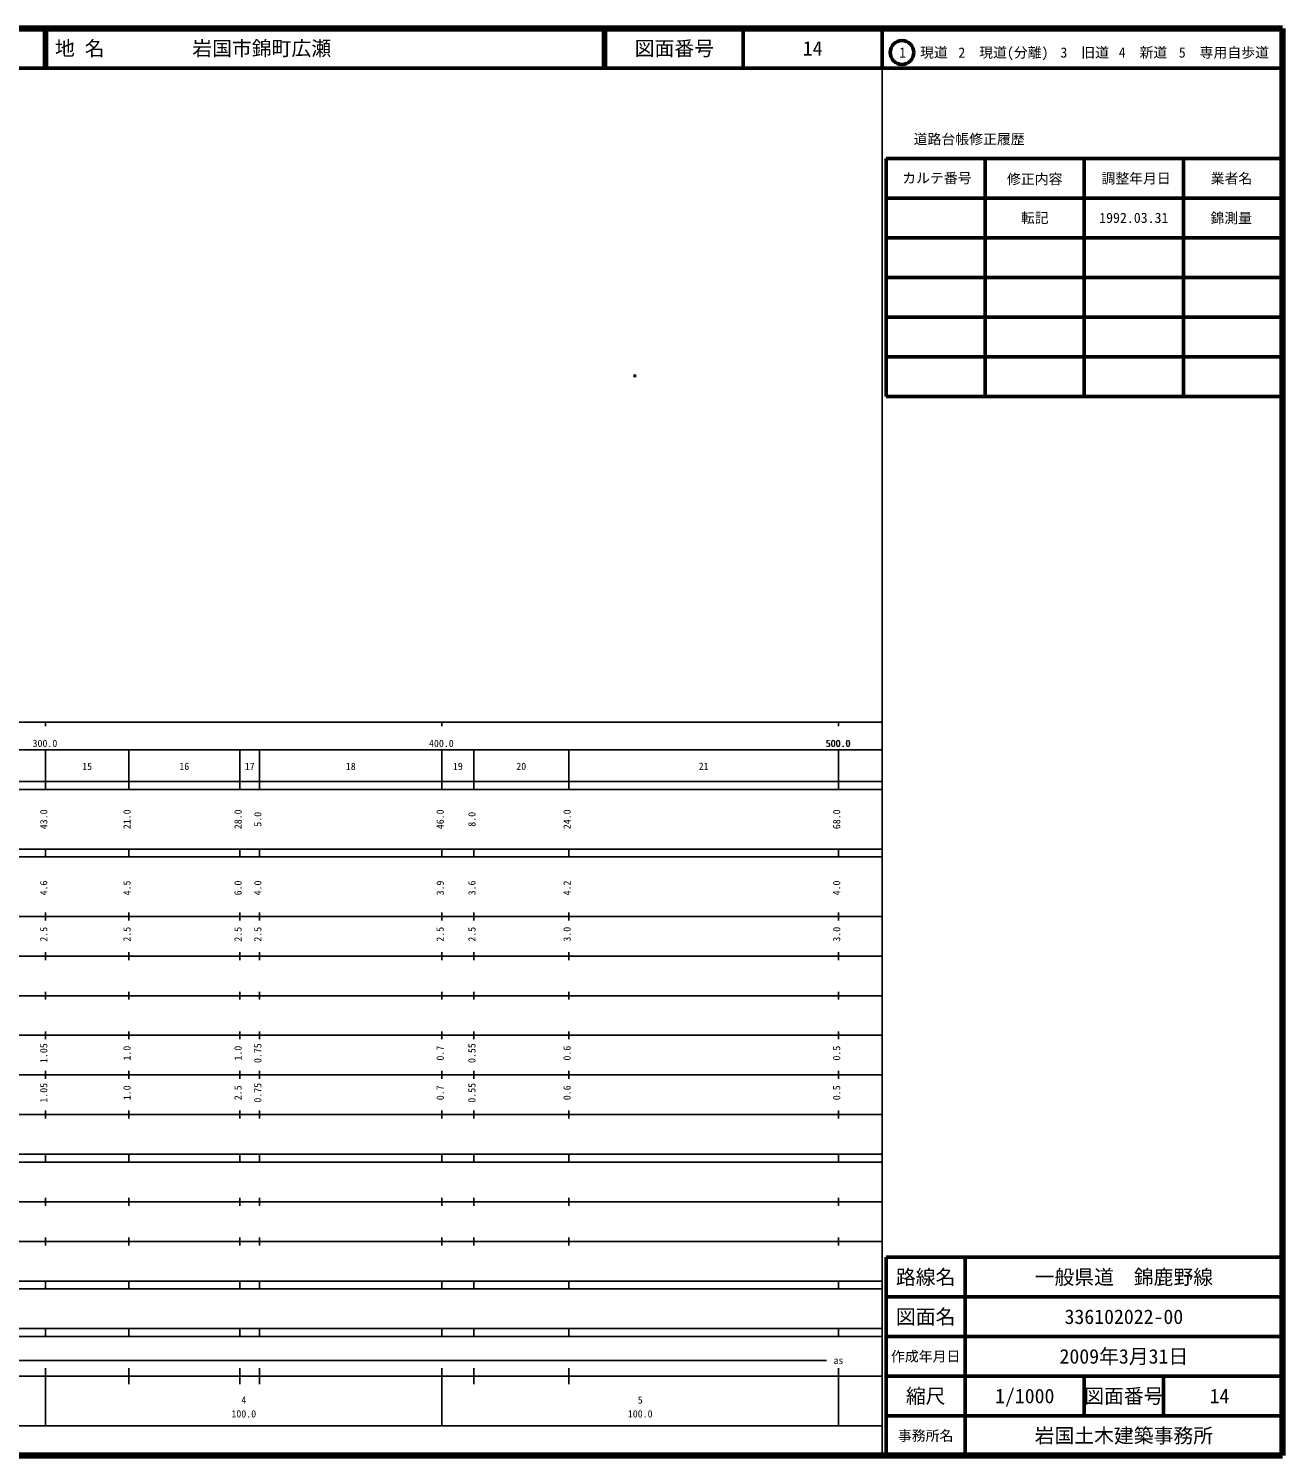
# Model space of a CAD drawing. Units: millimetres on the paper. Extents: x 40 to 680, y 20 to 380.
# Drawn here: x 363.7 to 680, y 20 to 380 of the extents above; entities that cross this region are included whole.
import ezdxf
from ezdxf.enums import TextEntityAlignment as Align

# ---------------------------------------------------------------- set-up
doc = ezdxf.new("R2010")
doc.units = ezdxf.units.MM
doc.header["$PDMODE"] = 32
doc.header["$PDSIZE"] = 0.5
doc.layers.add('M-OTRS', color=6, linetype='Continuous')
doc.layers.add('M-TTL-TXT', color=7, linetype='Continuous')
for name, color, linetype, lineweight in [('M-TTL', 2, 'Continuous', 140), ('M-TTL-BAND', 7, 'Continuous', 25), ('M-TTL-FRAM', 2, 'Continuous', 50), ('M-TTL-LINE', 7, 'Continuous', 50)]:
    doc.layers.add(name, color=color, linetype=linetype, lineweight=lineweight)
doc.styles.add('ＭＳ ゴシック', font='')
doc.styles.get('ＭＳ ゴシック').set_extended_font_data('MS Gothic')

msp = doc.modelspace()

# ---------------------------------------------------------------- linework, layer by layer
at = {"layer": 'M-OTRS'}
msp.add_point((516.629, 292.363), dxfattribs=at)
at = {"layer": 'M-TTL'}
for p, q in [((680, 380), (40, 380)), ((680, 20), (680, 380)), ((40, 20), (680, 20))]:
    msp.add_line(p, q, dxfattribs=at)
at = {"layer": 'M-TTL-BAND'}
for p, q in [((579, 20), (579, 370)), ((40, 205), (579, 205)), ((368, 205), (368, 204)), ((468, 205), (468, 204)), ((568, 205), (568, 204)), ((68, 198), (579, 198)), ((368, 188), (368, 198)), ((389, 188), (389, 198)), ((417, 188), (417, 198)), ((422, 188), (422, 198)), ((468, 188), (468, 198)), ((476, 188), (476, 198)), ((500, 188), (500, 198)), ((568, 188), (568, 198)), ((40, 190), (579, 190)), ((40, 188), (579, 188)), ((40, 173), (579, 173)), ((368, 171), (368, 173)), ((389, 171), (389, 173)), ((417, 171), (417, 173)), ((422, 171), (422, 173)), ((468, 171), (468, 173)), ((476, 171), (476, 173)), ((500, 171), (500, 173)), ((568, 171), (568, 173)), ((40, 171), (579, 171)), ((40, 156), (579, 156)), ((368, 155), (368, 157)), ((389, 155), (389, 157)), ((417, 155), (417, 157)), ((422, 155), (422, 157)), ((468, 155), (468, 157)), ((476, 155), (476, 157)), ((500, 155), (500, 157)), ((568, 155), (568, 157)), ((46, 146), (579, 146)), ((368, 145), (368, 147)), ((389, 145), (389, 147)), ((417, 145), (417, 147)), ((422, 145), (422, 147)), ((468, 145), (468, 147)), ((476, 145), (476, 147)), ((500, 145), (500, 147)), ((568, 145), (568, 147)), ((368, 135), (368, 137)), ((389, 135), (389, 137)), ((417, 135), (417, 137)), ((422, 135), (422, 137)), ((468, 135), (468, 137)), ((476, 135), (476, 137)), ((500, 135), (500, 137)), ((568, 135), (568, 137)), ((52, 136), (579, 136)), ((46, 126), (579, 126)), ((368, 125), (368, 127)), ((389, 125), (389, 127)), ((417, 125), (417, 127)), ((422, 125), (422, 127)), ((468, 125), (468, 127)), ((476, 125), (476, 127)), ((500, 125), (500, 127)), ((568, 125), (568, 127)), ((52, 116), (579, 116)), ((368, 115), (368, 117)), ((389, 115), (389, 117)), ((417, 115), (417, 117)), ((422, 115), (422, 117)), ((468, 115), (468, 117)), ((476, 115), (476, 117)), ((500, 115), (500, 117)), ((568, 115), (568, 117)), ((46, 106), (579, 106)), ((368, 105), (368, 107)), ((389, 105), (389, 107)), ((417, 105), (417, 107)), ((422, 105), (422, 107)), ((468, 105), (468, 107)), ((476, 105), (476, 107)), ((500, 105), (500, 107)), ((568, 105), (568, 107)), ((40, 96), (579, 96)), ((40, 94), (579, 94)), ((368, 94), (368, 96)), ((389, 94), (389, 96)), ((417, 94), (417, 96)), ((422, 94), (422, 96)), ((468, 94), (468, 96)), ((476, 94), (476, 96)), ((500, 94), (500, 96)), ((568, 94), (568, 96)), ((49, 84), (579, 84)), ((368, 83), (368, 85)), ((389, 83), (389, 85)), ((417, 83), (417, 85)), ((422, 83), (422, 85)), ((468, 83), (468, 85)), ((476, 83), (476, 85)), ((500, 83), (500, 85)), ((568, 83), (568, 85)), ((40, 74), (579, 74)), ((368, 73), (368, 75)), ((389, 73), (389, 75)), ((417, 73), (417, 75)), ((422, 73), (422, 75)), ((468, 73), (468, 75)), ((476, 73), (476, 75)), ((500, 73), (500, 75)), ((568, 73), (568, 75)), ((40, 64), (579, 64)), ((40, 62), (579, 62)), ((368, 62), (368, 64)), ((389, 62), (389, 64)), ((417, 62), (417, 64)), ((422, 62), (422, 64)), ((468, 62), (468, 64)), ((476, 62), (476, 64)), ((500, 62), (500, 64)), ((568, 62), (568, 64)), ((40, 52), (579, 52)), ((368, 50), (368, 52)), ((389, 50), (389, 52)), ((417, 50), (417, 52)), ((422, 50), (422, 52)), ((468, 50), (468, 52)), ((476, 50), (476, 52)), ((500, 50), (500, 52)), ((568, 50), (568, 52)), ((40, 50), (579, 50)), ((71, 44), (565, 44)), ((40, 40), (579, 40)), ((368, 27.5), (368, 42)), ((389, 38), (389, 42)), ((417, 38), (417, 42)), ((422, 38), (422, 42)), ((468, 27.5), (468, 42)), ((476, 38), (476, 42)), ((500, 38), (500, 42)), ((568, 27.5), (568, 42)), ((68, 27.5), (579, 27.5))]:
    msp.add_line(p, q, dxfattribs=at)
at = {"layer": 'M-TTL-FRAM'}
for p, q in [((580, 347.197), (580, 287.197)), ((580, 347.197), (680, 347.197)), ((580, 287.197), (680, 287.197)), ((680, 70), (580, 70)), ((580, 70), (580, 20))]:
    msp.add_line(p, q, dxfattribs=at)
at = {"layer": 'M-TTL-LINE'}
for p, q in [((367.75, 380), (367.75, 370)), ((368.25, 380), (368.25, 370)), ((508.747, 380), (508.747, 370)), ((509.247, 380), (509.247, 370)), ((543.997, 380), (543.997, 370)), ((579, 380), (579, 370)), ((40, 370), (680, 370)), ((605, 347.197), (605, 287.197)), ((630, 347.197), (630, 287.197)), ((655, 347.197), (655, 287.197)), ((580, 337.197), (680, 337.197)), ((580, 327.197), (680, 327.197)), ((580, 317.197), (680, 317.197)), ((580, 307.197), (680, 307.197)), ((580, 297.197), (680, 297.197)), ((600, 70), (600, 20)), ((680, 60), (580, 60)), ((680, 50), (580, 50)), ((680, 40), (580, 40)), ((630, 40), (630, 30)), ((650, 40), (650, 30)), ((680, 30), (580, 30))]:
    msp.add_line(p, q, dxfattribs=at)
msp.add_circle((584.031, 373.958), 3, dxfattribs=at)

# ---------------------------------------------------------------- texts
at = {"layer": 'M-TTL-BAND', "style": 'ＭＳ ゴシック'}
for s, p in [('300.0', (367.844, 198.195)), ('400.0', (467.844, 198.195)), ('500.0', (567.844, 198.195)), ('500.0', (568, 198.195)), ('15', (378.5, 192.405)), ('16', (403, 192.405)), ('17', (419.5, 192.405)), ('18', (445, 192.405)), ('19', (472, 192.405)), ('20', (488, 192.405)), ('21', (534, 192.405)), ('as', (568, 42.5)), ('4', (418, 32.523)), ('5', (518, 32.523)), ('100.0', (418, 29.033)), ('100.0', (518, 29.033))]:
    msp.add_text(s, height=1.833, dxfattribs=at).set_placement(p, align=Align.BOTTOM_CENTER)
for s, p in [('43.0', (369, 180.5)), ('21.0', (390, 180.5)), ('28.0', (418, 180.5)), ('5.0', (423, 180.5)), ('46.0', (469, 180.5)), ('8.0', (477, 180.5)), ('24.0', (501, 180.5)), ('68.0', (569, 180.5)), ('4.6', (369, 163.174)), ('4.5', (390, 163.174)), ('6.0', (418, 163.174)), ('4.0', (423, 163.174)), ('3.9', (469, 163.174)), ('3.6', (477, 163.174)), ('4.2', (501, 163.174)), ('4.0', (569, 163.174)), ('2.5', (369, 151.5)), ('2.5', (390, 151.5)), ('2.5', (418, 151.5)), ('2.5', (423, 151.5)), ('2.5', (469, 151.5)), ('2.5', (477, 151.5)), ('3.0', (501, 151.5)), ('3.0', (569, 151.5)), ('1.05', (369, 121.5)), ('1.0', (390, 121.5)), ('1.0', (418, 121.5)), ('0.75', (423, 121.5)), ('0.7', (469, 121.5)), ('0.55', (477, 121.5)), ('0.6', (501, 121.5)), ('0.5', (569, 121.5)), ('1.05', (369, 111.5)), ('1.0', (390, 111.5)), ('2.5', (418, 111.5)), ('0.75', (423, 111.5)), ('0.7', (469, 111.5)), ('0.55', (477, 111.5)), ('0.6', (501, 111.5)), ('0.5', (569, 111.5))]:
    msp.add_text(s, height=1.833, rotation=90, dxfattribs=at).set_placement(p, align=Align.BOTTOM_CENTER)
at = {"layer": 'M-TTL-TXT', "style": 'ＭＳ ゴシック'}
for s, p in [('地 名', (370.38, 375)), ('岩国市錦町広瀬', (405.024, 375))]:
    msp.add_text(s, height=3.666, dxfattribs=at).set_placement(p, align=Align.MIDDLE_LEFT)
for s, height, p in [('図面番号', 3.666, (526.622, 375)), ('14', 3.666, (561.497, 375)), ('1\u3000現道', 2.566, (589.448, 373.958)), ('2\u3000現道(分離)', 2.566, (609.619, 373.958)), ('3\u3000旧道', 2.566, (630.121, 373.958)), ('4\u3000新道', 2.566, (644.824, 373.958)), ('5\u3000専用自歩道', 2.566, (665.228, 373.958)), ('道路台帳修正履歴', 2.566, (600.968, 352.113)), ('カルテ番号', 2.566, (592.839, 342.277)), ('修正内容', 2.566, (617.509, 342.023)), ('調整年月日', 2.566, (643.089, 342.197)), ('業者名', 2.566, (667.134, 342.197)), ('転記', 2.566, (617.5, 332.245)), ('1992.03.31', 2.566, (642.5, 332.245)), ('錦測量', 2.566, (667.077, 332.189)), ('路線名', 3.666, (590, 65)), ('路線名', 3.666, (590, 65)), ('一般県道\u3000錦鹿野線', 3.666, (640, 65)), ('図面名', 3.666, (590, 55)), ('図面名', 3.666, (590, 55)), ('336102022-00', 3.666, (640, 55)), ('2009年3月31日', 3.666, (640, 45)), ('作成年月日', 2.566, (590, 45)), ('作成年月日', 2.566, (590, 45)), ('縮尺', 3.666, (590, 35)), ('縮尺', 3.666, (590, 35)), ('1/1000', 3.666, (615, 35)), ('図面番号', 3.666, (640, 35)), ('図面番号', 3.666, (640, 35)), ('14', 3.666, (664.125, 35)), ('事務所名', 2.566, (590, 25)), ('事務所名', 2.566, (590, 25)), ('岩国土木建築事務所', 3.666, (640, 25))]:
    msp.add_text(s, height=height, dxfattribs=at).set_placement(p, align=Align.MIDDLE_CENTER)

doc.saveas('drawing.dxf')
